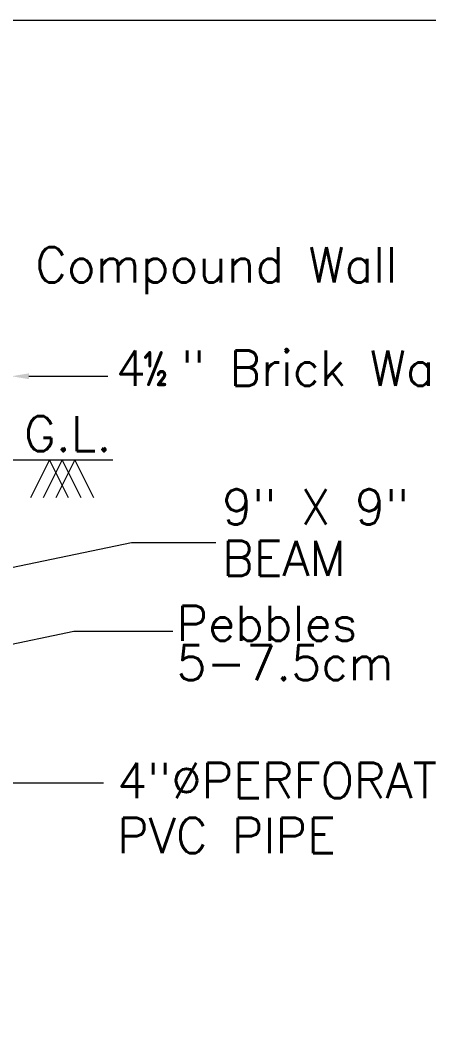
# Model space of a CAD drawing. Header units: metres. Extents: x 0 to 66.7, y 0 to 52.7.
# Drawn here: x 32.89 to 35.56, y 4 to 10.54 of the extents above; entities that cross this region are included whole.
import ezdxf

# ---------------------------------------------------------------- set-up
doc = ezdxf.new("R2010")
doc.units = ezdxf.units.M
doc.styles.get("Standard").update_dxf_attribs({"font": 'simplex.shx'})

msp = doc.modelspace()

# ---------------------------------------------------------------- linework, layer by layer
at = {"lineweight": 0}
for p, q in [((32.94923, 8.2172), (33.4645, 8.2172)), ((32.8364, 7.67149), (33.49649, 7.67149)), ((33.08393, 7.67149), (32.96016, 7.42395)), ((33.16644, 7.67149), (33.04268, 7.42395)), ((33.2077, 7.42395), (33.08393, 7.67149)), ((33.24895, 7.67149), (33.12519, 7.42395)), ((33.29021, 7.42395), (33.16644, 7.67149)), ((33.37272, 7.42395), (33.24895, 7.67149)), ((32.8364, 6.97014), (33.61928, 7.13323)), ((33.61928, 7.13323), (34.16902, 7.13323)), ((32.46034, 6.39211), (33.24323, 6.5552)), ((33.24323, 6.5552), (33.88859, 6.5552)), ((32.35561, 5.56481), (33.43699, 5.56481))]:
    msp.add_line(p, q, dxfattribs=at)
msp.add_lwpolyline([(28.41753, 10.54004), (36.42471, 10.54004), (36.42471, 1.79894), (28.41753, 1.79894)], close=True, dxfattribs=at)
msp.add_solid([(32.94923, 8.19839), (32.8364, 8.2172), (32.94923, 8.23601)], dxfattribs=at)

# ---------------------------------------------------------------- texts
for s, height, p in [('Compound Wall', 0.2297568, (32.99141, 8.82907)), ('4', 0.22976, (33.51591, 8.15419)), ('½', 0.22976, (33.68687, 8.15231)), ('" Brick Wall', 0.2297568, (33.94322, 8.15419)), ('G.L.', 0.229757, (32.91739, 7.72762)), ('9" X 9"', 0.229757, (34.2105, 7.25025)), ('BEAM', 0.229757, (34.2105, 6.9148)), ('Pebbles', 0.229757, (33.91254, 6.49097)), ('5-7.5cm', 0.229757, (33.91254, 6.23445)), ('4"%%CPERFORATED', 0.2297568, (33.52484, 5.46591)), ('PVC PIPE', 0.229757, (33.52484, 5.1078))]:
    msp.add_text(s, height=height, dxfattribs=at).set_placement(p)

doc.saveas('drawing.dxf')
